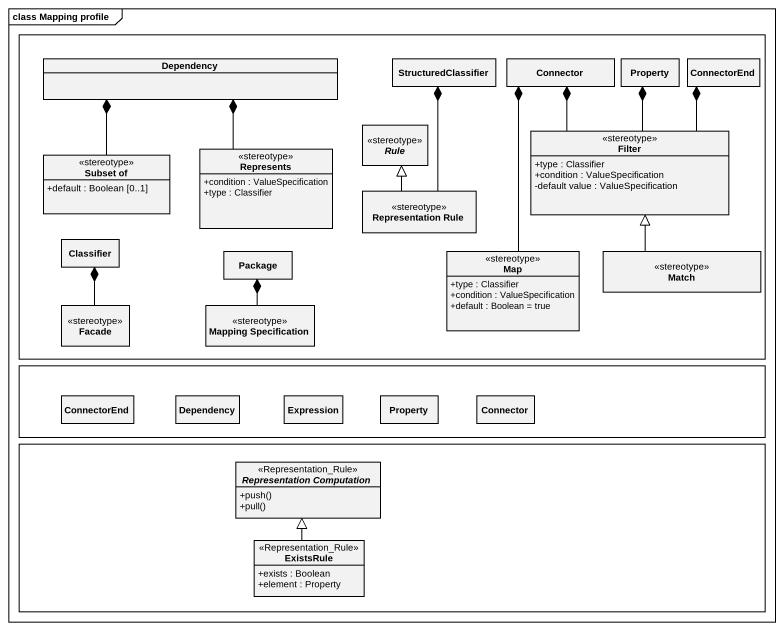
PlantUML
@startuml
mainframe class Mapping profile
hide circle
hide empty members
skinparam classAttributeIconSize 0
rectangle " " as rectangle1 {
  class Dependency
  class StructuredClassifier
  class Connector
  class Property
  class ConnectorEnd
  abstract class Rule <<stereotype>>
  class Filter <<stereotype>> {
    +type : Classifier
    +condition : ValueSpecification
    -default value : ValueSpecification
  }
  class "Subset of" as Subset_of <<stereotype>> {
    +default : Boolean [0..1]
  }
  class Represents <<stereotype>> {
    +condition : ValueSpecification
    +type : Classifier
  }
  class "Representation Rule" as Representation_Rule <<stereotype>>
  class Classifier
  class "Package" as Package_
  class "Map" as Map_ <<stereotype>> {
    +type : Classifier
    +condition : ValueSpecification
    +default : Boolean = true
  }
  class Match <<stereotype>>
  class Facade <<stereotype>>
  class "Mapping Specification" as Mapping_Specification <<stereotype>>
}
rectangle " " as rectangle2 {
  class "ConnectorEnd" as ConnectorEnd_2
  class "Dependency" as Dependency_2
  class Expression
  class "Property" as Property_2
  class "Connector" as Connector_2
}
rectangle " " as rectangle3 {
  abstract class "Representation Computation" as Representation_Computation <<Representation_Rule>> {
    +push()
    +pull()
  }
  class ExistsRule <<Representation_Rule>> {
    +exists : Boolean
    +element : Property
  }
}
Filter -up-* Connector
Filter -up-* Property
Filter -up-* ConnectorEnd
Subset_of -up-* Dependency
Represents -up-* Dependency
Representation_Rule -up-* StructuredClassifier
Representation_Rule -up-|> Rule
Map_ -up-* Connector
Match -up-|> Filter
Facade -up-* Classifier
Mapping_Specification -up-* Package_
ExistsRule -up-|> Representation_Computation
@enduml
